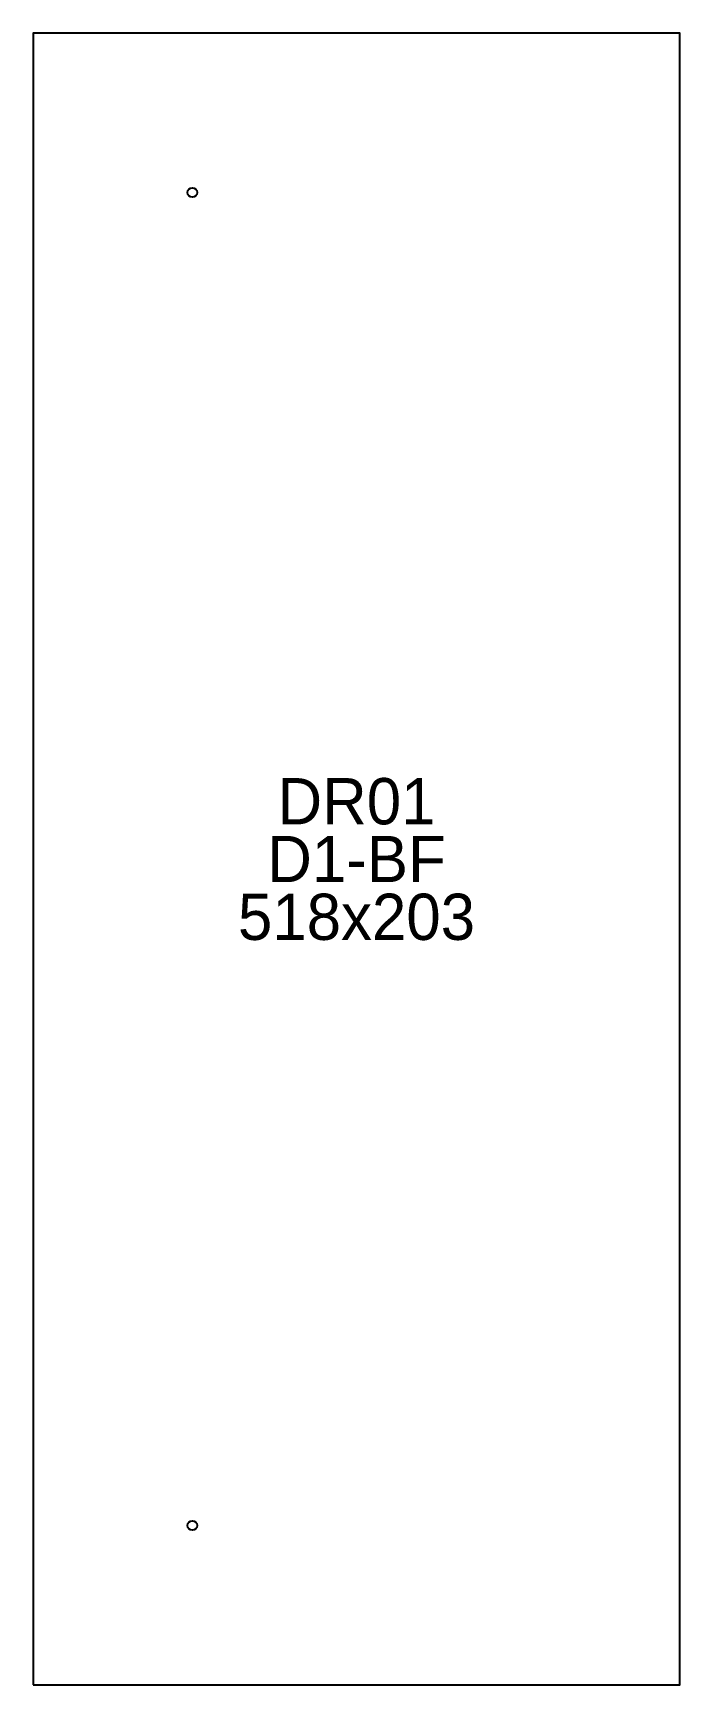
# Model space of a CAD drawing. Extents: x 0 to 203, y 0 to 518.
import ezdxf
from ezdxf.enums import TextEntityAlignment as Align

# ---------------------------------------------------------------- set-up
doc = ezdxf.new("R2010")
doc.units = 0
for name, color, linetype in [('OUTLINE', 7, 'CONTINUOUS'), ('SCREWS_3MM', 4, 'CONTINUOUS'), ('UNIT_NUMBER', 94, 'CONTINUOUS')]:
    doc.layers.add(name, color=color, linetype=linetype)

msp = doc.modelspace()

# ---------------------------------------------------------------- linework, layer by layer
at = {"layer": 'OUTLINE'}
msp.add_lwpolyline([(0, 0), (203, 0), (203, 518), (0, 518)], close=True, dxfattribs=at)
at = {"layer": 'SCREWS_3MM'}
for centre in [(50, 468), (50, 50)]:
    msp.add_circle(centre, 1.5, dxfattribs=at)

# ---------------------------------------------------------------- texts
at = {"layer": 'UNIT_NUMBER'}
for s, p in [('DR01', (101.5, 277.125)), ('D1-BF', (101.5, 259)), ('518x203', (101.5, 240.875))]:
    msp.add_text(s, height=14.5, dxfattribs=at).set_placement(p, align=Align.MIDDLE_CENTER)

doc.saveas('drawing.dxf')
